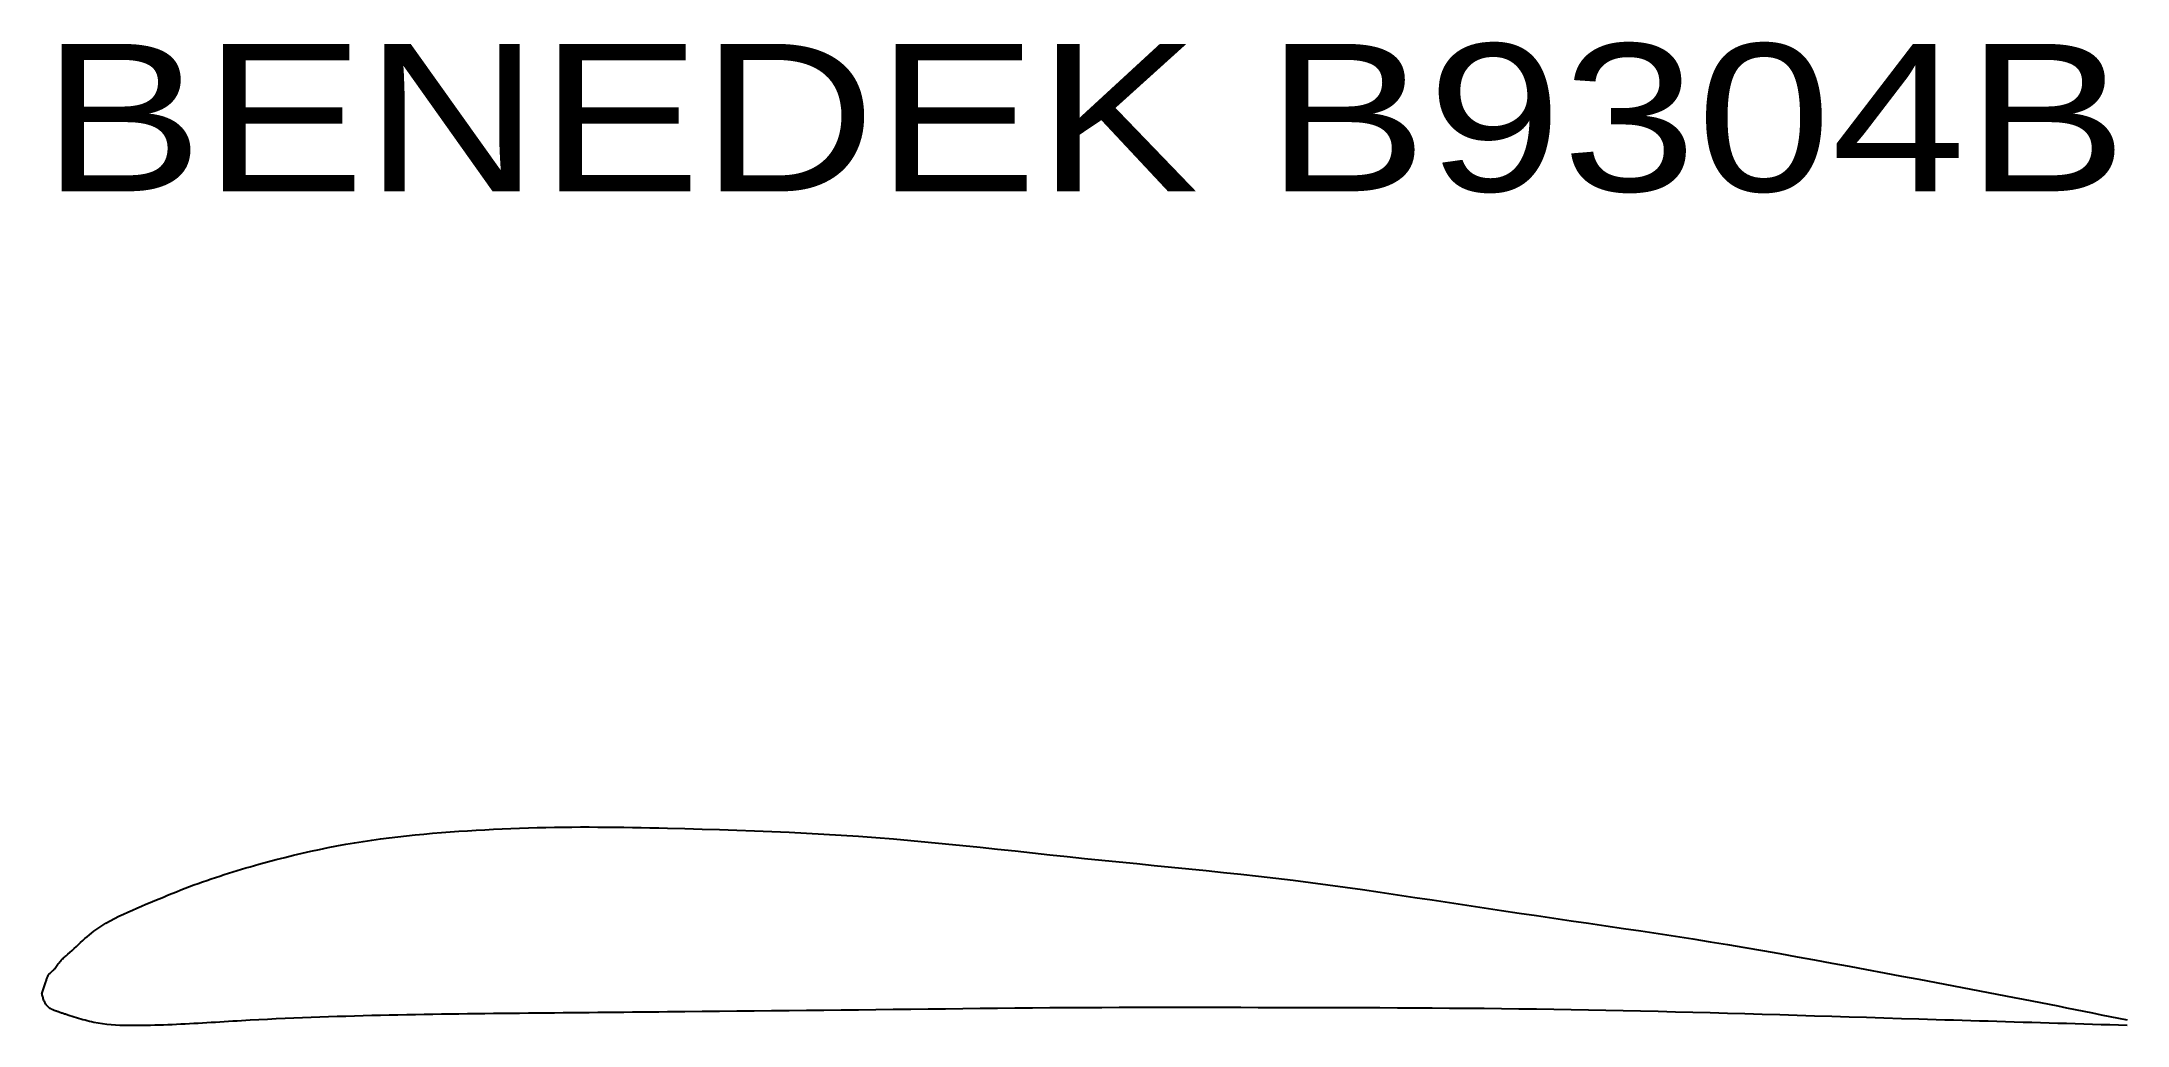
# Model space of a CAD drawing. Extents: x 0.04 to 8.04, y 0.69 to 4.46.
import ezdxf
from ezdxf.enums import TextEntityAlignment as Align

# ---------------------------------------------------------------- set-up
doc = ezdxf.new("R2010")
doc.units = 0
doc.layers.get('0').update_dxf_attribs({"linetype": 'CONTINUOUS'})

msp = doc.modelspace()

# ---------------------------------------------------------------- linework, layer by layer
at = {"color": 3, "linetype": 'CONTINUOUS'}
msp.add_lwpolyline([(0.0404, 0.8086), (0.0418, 0.8123), (0.0431, 0.8161), (0.0445, 0.8199), (0.0458, 0.8237), (0.0472, 0.8275), (0.0485, 0.8313), (0.0499, 0.8351), (0.0512, 0.8389), (0.0525, 0.8428), (0.0538, 0.8467), (0.0551, 0.8506), (0.0564, 0.8546), (0.0574, 0.8576), (0.0584, 0.8607), (0.0594, 0.8638), (0.0604, 0.8668), (0.0615, 0.8698), (0.0627, 0.8728), (0.064, 0.8757), (0.0654, 0.8785), (0.0669, 0.8812), (0.0686, 0.8838), (0.0704, 0.8862), (0.0724, 0.8886), (0.0736, 0.8898), (0.0749, 0.891), (0.0762, 0.8922), (0.0775, 0.8933), (0.0789, 0.8945), (0.0803, 0.8956), (0.0817, 0.8967), (0.0831, 0.8978), (0.0845, 0.899), (0.0858, 0.9001), (0.0871, 0.9013), (0.0884, 0.9026), (0.09, 0.9042), (0.0914, 0.9059), (0.0929, 0.9077), (0.0942, 0.9095), (0.0955, 0.9113), (0.0968, 0.9132), (0.0981, 0.9151), (0.0993, 0.917), (0.1006, 0.9189), (0.1018, 0.9208), (0.1031, 0.9227), (0.1044, 0.9246), (0.1069, 0.928), (0.1096, 0.9312), (0.1124, 0.9344), (0.1153, 0.9375), (0.1182, 0.9406), (0.1213, 0.9435), (0.1244, 0.9464), (0.1275, 0.9493), (0.1307, 0.9521), (0.1339, 0.9549), (0.1372, 0.9577), (0.1404, 0.9606), (0.1488, 0.968), (0.1571, 0.9755), (0.1653, 0.983), (0.1735, 0.9906), (0.1817, 0.9981), (0.1898, 1.0056), (0.1981, 1.0131), (0.2063, 1.0205), (0.2147, 1.0277), (0.2231, 1.0348), (0.2317, 1.0418), (0.2404, 1.0486), (0.2555, 1.0595), (0.271, 1.0698), (0.2869, 1.0797), (0.3031, 1.089), (0.3197, 1.0979), (0.3365, 1.1064), (0.3535, 1.1146), (0.3707, 1.1226), (0.388, 1.1303), (0.4054, 1.1378), (0.4229, 1.1452), (0.4404, 1.1525), (0.457, 1.1595), (0.4737, 1.1665), (0.4903, 1.1734), (0.5069, 1.1803), (0.5235, 1.1871), (0.5401, 1.1939), (0.5568, 1.2006), (0.5734, 1.2072), (0.5901, 1.2137), (0.6068, 1.2201), (0.6236, 1.2264), (0.6404, 1.2325), (0.6568, 1.2384), (0.6733, 1.2442), (0.6898, 1.2499), (0.7064, 1.2554), (0.723, 1.2609), (0.7397, 1.2662), (0.7564, 1.2715), (0.7731, 1.2767), (0.7899, 1.2817), (0.8067, 1.2867), (0.8235, 1.2917), (0.8403, 1.2965), (0.8733, 1.3058), (0.9063, 1.3149), (0.9394, 1.3237), (0.9726, 1.3322), (1.0058, 1.3404), (1.0391, 1.3483), (1.0725, 1.3559), (1.1059, 1.3631), (1.1394, 1.37), (1.173, 1.3766), (1.2066, 1.3827), (1.2403, 1.3885), (1.2734, 1.3938), (1.3066, 1.3988), (1.3398, 1.4034), (1.373, 1.4077), (1.4063, 1.4116), (1.4397, 1.4153), (1.4731, 1.4188), (1.5065, 1.4219), (1.5399, 1.4249), (1.5733, 1.4276), (1.6068, 1.4302), (1.6403, 1.4325), (1.6736, 1.4347), (1.7069, 1.4368), (1.7402, 1.4386), (1.7735, 1.4404), (1.8069, 1.442), (1.8402, 1.4434), (1.8735, 1.4446), (1.9069, 1.4457), (1.9402, 1.4467), (1.9736, 1.4474), (2.0069, 1.4481), (2.0402, 1.4485), (2.0736, 1.4488), (2.1069, 1.449), (2.1402, 1.449), (2.1736, 1.4488), (2.2069, 1.4486), (2.2402, 1.4483), (2.2735, 1.4478), (2.3069, 1.4473), (2.3402, 1.4467), (2.3735, 1.446), (2.4069, 1.4453), (2.4402, 1.4445), (2.5069, 1.4429), (2.5737, 1.4411), (2.6404, 1.4391), (2.7071, 1.437), (2.7738, 1.4345), (2.8405, 1.4319), (2.9072, 1.4289), (2.9738, 1.4256), (3.0405, 1.4219), (3.1071, 1.4179), (3.1736, 1.4134), (3.2402, 1.4085), (3.3069, 1.4032), (3.3736, 1.3974), (3.4403, 1.3912), (3.507, 1.3848), (3.5737, 1.3781), (3.6403, 1.3712), (3.7069, 1.3641), (3.7736, 1.357), (3.8402, 1.3498), (3.9068, 1.3426), (3.9734, 1.3355), (4.0401, 1.3285), (4.1068, 1.3217), (4.1735, 1.315), (4.2402, 1.3084), (4.3069, 1.3018), (4.3736, 1.2952), (4.4403, 1.2886), (4.507, 1.2818), (4.5737, 1.2749), (4.6403, 1.2677), (4.7069, 1.2603), (4.7735, 1.2526), (4.84, 1.2445), (4.9068, 1.236), (4.9736, 1.2272), (5.0403, 1.218), (5.107, 1.2086), (5.1737, 1.1989), (5.2403, 1.189), (5.3069, 1.179), (5.3735, 1.1689), (5.4401, 1.1588), (5.5067, 1.1487), (5.5733, 1.1386), (5.64, 1.1285), (5.7067, 1.1186), (5.7734, 1.1088), (5.8401, 1.0991), (5.9068, 1.0894), (5.9735, 1.0796), (6.0402, 1.0699), (6.1069, 1.06), (6.1735, 1.0501), (6.2402, 1.04), (6.3068, 1.0297), (6.3734, 1.0193), (6.4399, 1.0086), (6.5067, 0.9975), (6.5735, 0.9862), (6.6402, 0.9747), (6.7069, 0.963), (6.7736, 0.951), (6.8403, 0.939), (6.9069, 0.9268), (6.9735, 0.9144), (7.0401, 0.902), (7.1067, 0.8896), (7.1733, 0.8771), (7.2398, 0.8646), (7.2732, 0.8583), (7.3065, 0.852), (7.3399, 0.8458), (7.3732, 0.8395), (7.4066, 0.8332), (7.4399, 0.8269), (7.4732, 0.8206), (7.5066, 0.8142), (7.5399, 0.8079), (7.5732, 0.8015), (7.6065, 0.795), (7.6398, 0.7886), (7.6732, 0.7821), (7.7065, 0.7755), (7.7399, 0.7689), (7.7732, 0.7623), (7.8065, 0.7556), (7.8399, 0.7489), (7.8732, 0.7422), (7.9065, 0.7355), (7.9398, 0.7288), (7.9731, 0.7221), (8.0065, 0.7153), (8.0398, 0.7086)], dxfattribs=at)
at = {"color": 1, "linetype": 'CONTINUOUS'}
msp.add_lwpolyline([(0.0404, 0.8086), (0.0413, 0.8049), (0.0422, 0.8013), (0.0432, 0.7977), (0.0442, 0.7941), (0.0453, 0.7905), (0.0465, 0.7871), (0.0478, 0.7836), (0.0492, 0.7803), (0.0507, 0.777), (0.0524, 0.7738), (0.0543, 0.7707), (0.0564, 0.7678), (0.0575, 0.7664), (0.0586, 0.765), (0.0598, 0.7636), (0.0611, 0.7623), (0.0624, 0.7611), (0.0637, 0.7598), (0.0651, 0.7586), (0.0665, 0.7575), (0.0679, 0.7564), (0.0694, 0.7553), (0.0709, 0.7543), (0.0724, 0.7534), (0.0737, 0.7526), (0.0749, 0.7519), (0.0762, 0.7513), (0.0776, 0.7506), (0.0789, 0.75), (0.0802, 0.7494), (0.0816, 0.7488), (0.0829, 0.7483), (0.0843, 0.7477), (0.0857, 0.7472), (0.087, 0.7467), (0.0884, 0.7462), (0.0897, 0.7457), (0.0911, 0.7452), (0.0924, 0.7447), (0.0937, 0.7443), (0.0951, 0.7438), (0.0964, 0.7433), (0.0977, 0.7429), (0.0991, 0.7424), (0.1004, 0.7419), (0.1017, 0.7415), (0.1031, 0.741), (0.1044, 0.7406), (0.1074, 0.7396), (0.1104, 0.7385), (0.1134, 0.7375), (0.1164, 0.7365), (0.1194, 0.7355), (0.1224, 0.7345), (0.1254, 0.7335), (0.1284, 0.7325), (0.1314, 0.7315), (0.1344, 0.7306), (0.1374, 0.7296), (0.1404, 0.7286), (0.1486, 0.7259), (0.1569, 0.7232), (0.1652, 0.7206), (0.1734, 0.718), (0.1817, 0.7155), (0.19, 0.7131), (0.1984, 0.7107), (0.2067, 0.7085), (0.2151, 0.7063), (0.2235, 0.7043), (0.2319, 0.7024), (0.2404, 0.7006), (0.2568, 0.6975), (0.2732, 0.695), (0.2897, 0.6929), (0.3063, 0.6913), (0.323, 0.69), (0.3397, 0.6891), (0.3565, 0.6885), (0.3732, 0.6881), (0.39, 0.688), (0.4068, 0.6881), (0.4236, 0.6883), (0.4404, 0.6886), (0.4571, 0.689), (0.4738, 0.6894), (0.4905, 0.6899), (0.5072, 0.6904), (0.5239, 0.6911), (0.5405, 0.6917), (0.5572, 0.6924), (0.5738, 0.6932), (0.5905, 0.694), (0.6071, 0.6948), (0.6237, 0.6957), (0.6404, 0.6966), (0.657, 0.6975), (0.6737, 0.6985), (0.6903, 0.6995), (0.707, 0.7005), (0.7236, 0.7015), (0.7403, 0.7025), (0.757, 0.7036), (0.7736, 0.7046), (0.7903, 0.7056), (0.807, 0.7066), (0.8237, 0.7076), (0.8403, 0.7086), (0.8737, 0.7104), (0.907, 0.7121), (0.9403, 0.7138), (0.9736, 0.7153), (1.007, 0.7167), (1.0403, 0.718), (1.0736, 0.7193), (1.107, 0.7205), (1.1403, 0.7216), (1.1736, 0.7226), (1.207, 0.7236), (1.2403, 0.7246), (1.2736, 0.7255), (1.307, 0.7263), (1.3403, 0.7271), (1.3736, 0.7279), (1.4069, 0.7286), (1.4403, 0.7293), (1.4736, 0.7299), (1.5069, 0.7305), (1.5403, 0.7311), (1.5736, 0.7316), (1.6069, 0.7321), (1.6403, 0.7326), (1.6736, 0.733), (1.7069, 0.7334), (1.7403, 0.7338), (1.7736, 0.7341), (1.8069, 0.7345), (1.8403, 0.7348), (1.8736, 0.7351), (1.9069, 0.7354), (1.9403, 0.7357), (1.9736, 0.736), (2.0069, 0.7363), (2.0402, 0.7366), (2.0736, 0.7369), (2.1069, 0.7372), (2.1402, 0.7375), (2.1736, 0.7379), (2.2069, 0.7382), (2.2402, 0.7385), (2.2736, 0.7389), (2.3069, 0.7392), (2.3402, 0.7396), (2.3736, 0.7399), (2.4069, 0.7402), (2.4402, 0.7406), (2.5069, 0.7412), (2.5735, 0.7419), (2.6402, 0.7425), (2.7069, 0.7432), (2.7735, 0.7438), (2.8402, 0.7445), (2.9068, 0.7451), (2.9735, 0.7458), (3.0402, 0.7464), (3.1068, 0.7471), (3.1735, 0.7478), (3.2402, 0.7486), (3.3068, 0.7493), (3.3735, 0.7501), (3.4401, 0.7509), (3.5068, 0.7517), (3.5735, 0.7524), (3.6401, 0.7532), (3.7068, 0.7539), (3.7734, 0.7545), (3.8401, 0.7552), (3.9068, 0.7557), (3.9734, 0.7562), (4.0401, 0.7566), (4.1067, 0.7569), (4.1734, 0.7571), (4.2401, 0.7572), (4.3067, 0.7573), (4.3734, 0.7573), (4.4401, 0.7573), (4.5067, 0.7573), (4.5734, 0.7571), (4.64, 0.757), (4.7067, 0.7569), (4.7734, 0.7567), (4.84, 0.7566), (4.9067, 0.7564), (4.9734, 0.7563), (5.04, 0.7561), (5.1067, 0.756), (5.1733, 0.7557), (5.24, 0.7555), (5.3067, 0.7552), (5.3733, 0.7548), (5.44, 0.7544), (5.5066, 0.7539), (5.5733, 0.7533), (5.64, 0.7526), (5.7066, 0.7518), (5.7733, 0.7508), (5.84, 0.7498), (5.9066, 0.7487), (5.9733, 0.7474), (6.04, 0.7461), (6.1066, 0.7447), (6.1733, 0.7432), (6.2399, 0.7417), (6.3066, 0.74), (6.3732, 0.7383), (6.4399, 0.7366), (6.5066, 0.7347), (6.5732, 0.7329), (6.6399, 0.7309), (6.7066, 0.729), (6.7732, 0.727), (6.8399, 0.7249), (6.9065, 0.7229), (6.9732, 0.7208), (7.0399, 0.7188), (7.1065, 0.7167), (7.1732, 0.7146), (7.2398, 0.7126), (7.2732, 0.7116), (7.3065, 0.7106), (7.3398, 0.7095), (7.3732, 0.7085), (7.4065, 0.7075), (7.4398, 0.7065), (7.4731, 0.7055), (7.5065, 0.7046), (7.5398, 0.7036), (7.5731, 0.7026), (7.6065, 0.7016), (7.6398, 0.7006), (7.6731, 0.6996), (7.7065, 0.6986), (7.7398, 0.6976), (7.7731, 0.6966), (7.8065, 0.6956), (7.8398, 0.6946), (7.8731, 0.6936), (7.9065, 0.6926), (7.9398, 0.6916), (7.9731, 0.6906), (8.0064, 0.6896), (8.0398, 0.6886)], dxfattribs=at)

# ---------------------------------------------------------------- texts
at = {"color": 7}
msp.add_text('BENEDEK B9304B', height=0.5656, dxfattribs=at).set_placement((0.0404, 3.8883), (8.0398, 3.8883), align=Align.FIT)

doc.saveas('drawing.dxf')
